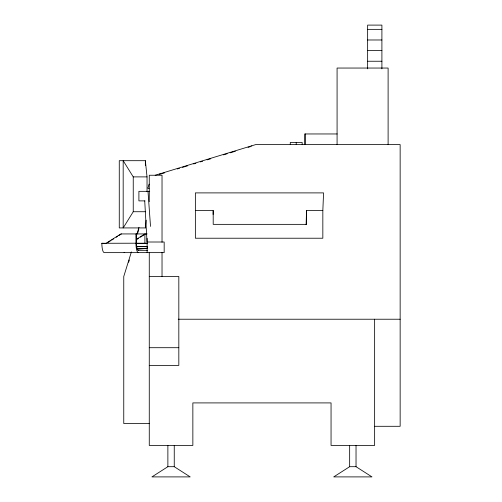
<?xml version="1.0" encoding="UTF-8"?>
<svg xmlns="http://www.w3.org/2000/svg" width="502" height="502" viewBox="0 0 502 502"><rect width="100%" height="100%" fill="white"/><g stroke="black" fill="none" stroke-linecap="round" stroke-linejoin="round"><path stroke-width="0.75" d="M213.105 214.448L213.199 210.539L195.366 210.539M306.12 224.601L306.527 210.539L322.836 210.539L323.57 192.893L195.366 192.893L195.366 238.224L322.836 238.224L322.836 210.539M147.036 191.601L147.036 176.892L145.36 160.69L119.269 160.69L119.269 227.927L145.36 227.927L146.157 220.215M149.107 184.134L147.833 188.237L149.05 188.601M131.386 251.922L123.756 276.489L123.756 423.537L149.27 423.537M136.243 236.291L139.016 227.356M128.631 262.232L129.328 259.998M137.667 233.141L138.822 229.414M133.243 211.725L123.178 227.927L123.178 160.69L133.243 176.892L133.243 211.725L145.505 211.725M167.875 466.697L151.924 476.9L190.195 476.9L174.25 466.697L167.875 466.697L167.875 445.431M349.656 466.697L333.711 476.9L371.982 476.9L356.031 466.697L349.656 466.697L349.656 445.431M105.753 243.483L120.844 233.932L147.161 233.932M107.666 242.654L110.289 240.991M111.601 240.157L113.571 238.914M116.194 237.251L117.512 236.423M118.823 235.589L121.446 233.932M136.607 239.172L144.896 233.932L144.896 243.483M137.146 239.216L138.426 238.406M140.359 237.182L145.498 233.932M155.206 175.248L255.719 144.589L400.15 144.589L400.15 426.298L374.636 426.298M164.612 172.826L159.398 174.414L159.272 174.006M177.275 168.961L179.509 168.277M182.49 167.373L187.704 165.779M193.665 163.959L195.899 163.282M200.373 161.914L202.607 161.236M207.075 159.868L210.802 158.732M223.465 154.873L227.193 153.737M230.173 152.828L235.388 151.234M248.051 147.368L250.285 146.691M144.852 246.72L147.193 246.507L147.343 248.339L137.209 249.256M367.64 29.354L381.903 29.354M367.64 39.984L381.903 39.984M367.64 50.614L381.903 50.614M367.64 61.244L381.903 61.244M337.168 133.959L304.645 133.959L304.645 144.589M133.243 176.892L147.036 176.892M149.703 191.331L138.903 191.331L138.903 200.882L145.015 200.882M106.355 243.483L101.85 243.282L136.544 243.206L136.557 244.204A7.028 1.82 -90 0 0 138.125 250.253L138.383 250.316M136.406 243.206L147.161 243.206M147.161 243.483L136.594 243.483L136.544 233.932M136.431 246.507L147.193 246.507M136.494 246.576L146.421 246.576M136.582 248.339L147.343 248.339M138.006 250.316L147.412 250.316M149.27 276.489L178.825 276.489L178.825 365.387L149.27 365.387M178.223 319.228L400.15 319.228M149.27 347.704L178.825 347.704M251.653 145.831L251.778 146.233M147.99 191.331L150.518 226.415M144.727 200.882L147.03 242.008L164.173 242.008L164.173 252.638L104.272 252.638A9.356 2.422 90 0 1 101.85 243.282M388.109 144.589L388.109 68.046L337.08 68.046L337.08 144.589M381.903 68.837L381.903 25.1L367.64 25.1L367.64 68.837M374.636 319.228L374.636 445.431L331.05 445.431L331.05 402.911L192.856 402.911L192.856 445.431L149.27 445.431L149.27 252.349M356.031 445.431L356.031 466.697M306.527 210.539L306.527 224.356L213.199 224.356L213.199 210.539M305.498 133.959L305.498 144.589M302.179 144.589L302.179 142.461L290.275 142.461L290.275 144.589M296.224 142.461L296.224 144.589M174.25 445.431L174.25 466.697M162.027 242.228L162.027 175.248L149.27 175.248L149.27 201.729M162.027 252.349L162.027 276.489M147.124 238.337L147.124 252.638M145.36 160.69L145.36 165.384M145.36 223.239L145.36 227.927M135.942 233.932L135.942 243.282A9.356 2.422 -90 0 0 138.364 252.638M124.709 252.318A9.356 2.422 -90 0 1 124.082 252.638"/></g></svg>
